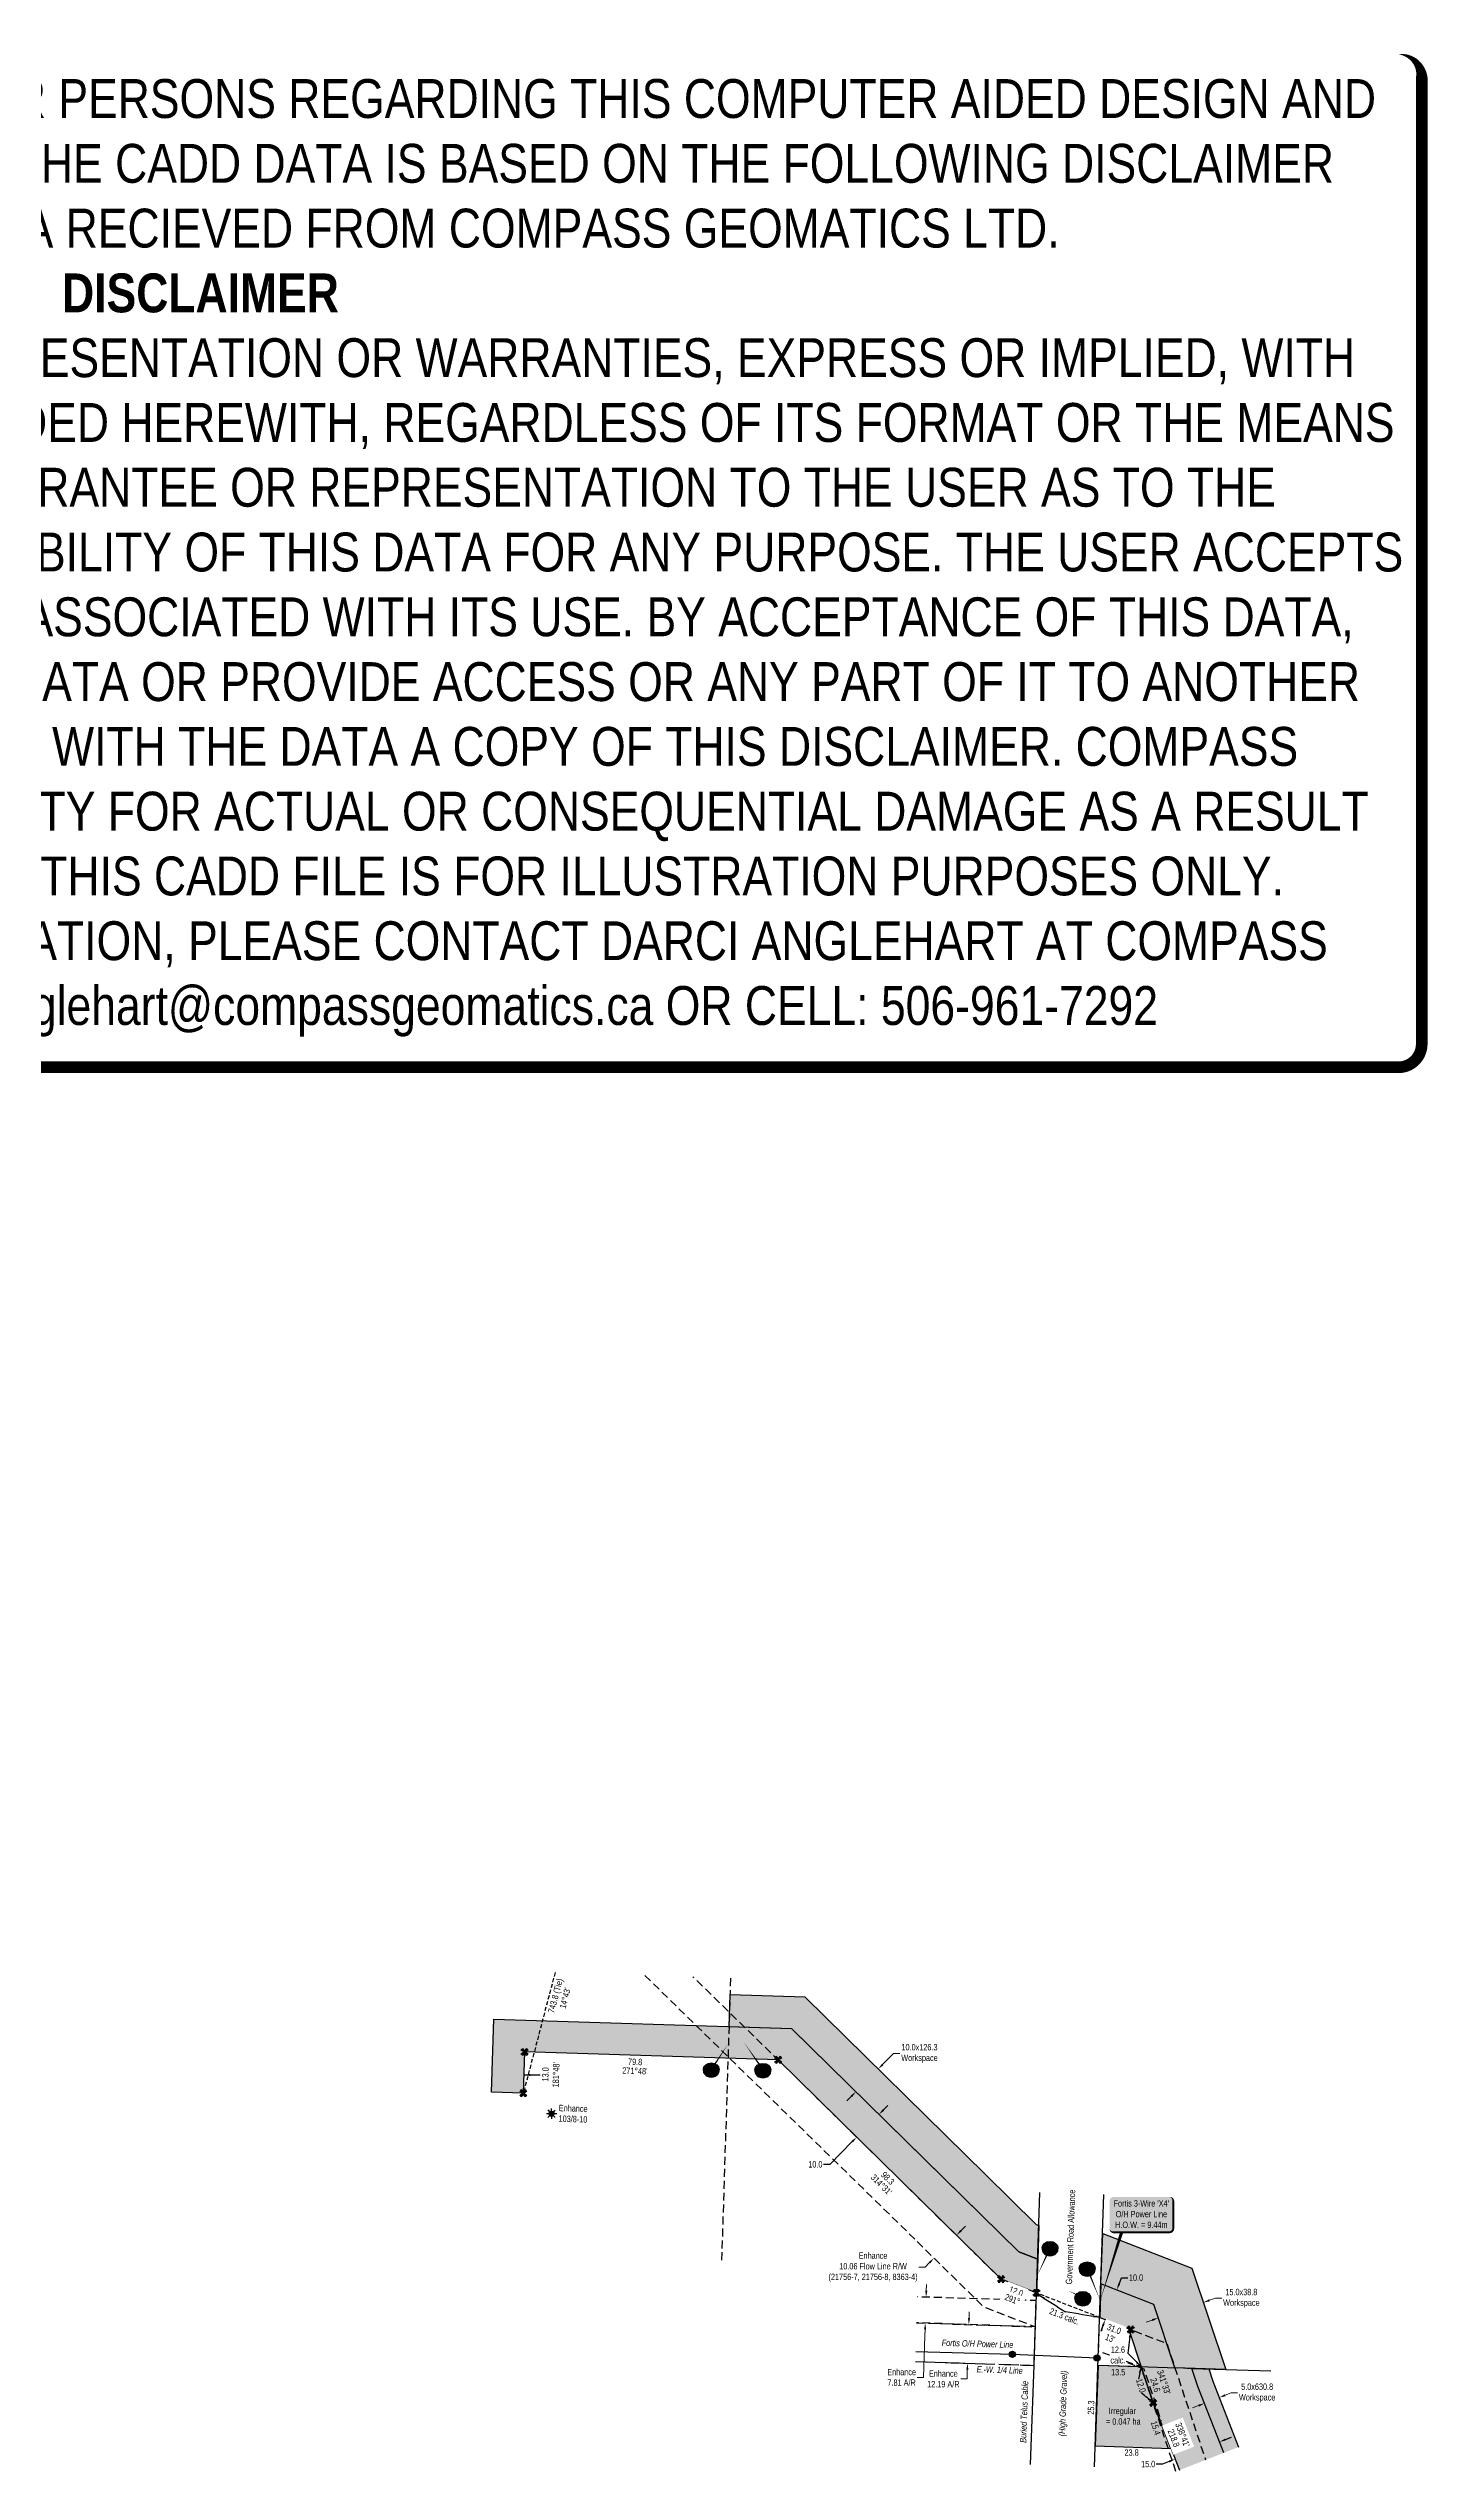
# Model space of a CAD drawing. Extents: x 338396 to 342732, y 5810211 to 5814222.
# Drawn here: x 340564 to 342732, y 5810414 to 5814222 of the extents above; entities that cross this region are included whole.
import ezdxf
from ezdxf.enums import TextEntityAlignment as Align

# ---------------------------------------------------------------- set-up
doc = ezdxf.new("R2010")
doc.units = 0
doc.header["$LTSCALE"] = 5
doc.header["$PDSIZE"] = 0.5
for name, pattern in [('foc-ACCESSROAD', [3.75, 2.5, -1.25]), ('foc-FLOWLINE', [3.75, 2.5, -1.25]), ('foc-QUARTERLINE', [33, 25, -3, 2, -3]), ('foc-TIELINE', [1.875, 1.25, -0.625]), ('foc-TRAV', [1.875, 1.25, -0.625]), ('POWERLINE5', [7.8, 2.4, -0.6, 0.6, -0.6, 0.6, -0.6, 2.4])]:
    doc.linetypes.add(name, pattern=pattern)
doc.layers.get('Defpoints').update_dxf_attribs({"color": 9})
for name, color, linetype in [('AS-POWER', 104, 'foc-POWER'), ('AS-POWER-EXISTING', 72, 'POWERLINE5'), ('AS-POWER-EXISTING-PP', 72, 'Continuous'), ('AS-POWER-T', 104, 'Continuous'), ('AS-TELEPHONE-T', 224, 'Continuous'), ('AS-TELUS', 224, 'foc-TEL'), ('C-AR', 13, 'foc-ACCESSROAD'), ('C-FLOWLINE', 13, 'foc-FLOWLINE'), ('C-WS', 13, 'foc-ACCESSROAD'), ('C-WS-S', 13, 'Continuous'), ('L-BD', 7, 'Continuous'), ('L-BD1', 253, 'Continuous'), ('L-MON', 1, 'Continuous'), ('L-QSEC', 8, 'foc-QUARTERLINE'), ('L-ROAD-T', 7, 'Continuous'), ('L-SEC', 7, 'Continuous'), ('L-TIE', 7, 'foc-TIELINE'), ('P-CROSSINGS', 250, 'Continuous'), ('P-IOP1-H', 21, 'Continuous'), ('P-PROPOSED', 10, 'Continuous'), ('P-PROPOSED-H', 21, 'Continuous'), ('P-TEMP-H', 41, 'Continuous'), ('P-TEMP-H 2', 41, 'Continuous'), ('P-TEMP_WORKSPACE', 46, 'Continuous'), ('P-TEMP_WORKSPACE 2', 46, 'Continuous'), ('P-TRAV', 4, 'foc-TRAV'), ('P-TXT', 4, 'Continuous')]:
    doc.layers.add(name, color=color, linetype=linetype)
for name, color, linetype, lineweight in [('C-AR-T', 13, 'Continuous', 9), ('C-FLOWLINE-T', 13, 'Continuous', 9), ('C-RW-T', 13, 'Continuous', 9), ('P-TEMP-T', 46, 'Continuous', 18), ('T-TEXT', 48, 'Continuous', 18)]:
    doc.layers.add(name, color=color, linetype=linetype, lineweight=lineweight)
doc.layers.add('DISCLAIMER', color=7, linetype='Continuous', plot=False)
doc.styles.add('80', font='ARIALN.TTF', dxfattribs={"height": 10})
doc.styles.add('80CG', font='ARIALN.TTF', dxfattribs={"height": 10})
doc.styles.add('80L', font='ARIALN.TTF', dxfattribs={"height": 10})
doc.styles.add('80LS', font='ARIALNI.TTF', dxfattribs={"height": 10})
doc.styles.add('Crossing', font='ARIALN.TTF', dxfattribs={"height": 10})
doc.styles.add('foc-LtypeFont', font='ARIALN.TTF', dxfattribs={"height": 7.35})
doc.linetypes.add('foc-POWER', pattern='A,6,-1,["P",foc-LtypeFont,S=0.2,R=0,X=-0.625,Y=-0.75],-1.24,4', length=12.24)
doc.linetypes.add('foc-POWER-NOLINE', pattern='A,0,-4,["P",foc-LtypeFont,S=0.2,R=0,X=-0.625,Y=-0.75],-8.24', length=12.24)
doc.linetypes.add('foc-TEL', pattern='A,2,-1,["T",foc-LtypeFont,S=0.2,R=0,X=-0.425,Y=-0.75],-1.24,8', length=12.24)
doc.linetypes.add('foc-TEL-NOLINE', pattern='A,0,-2,["T",foc-LtypeFont,S=0.2,R=0,X=-0.425,Y=-0.75],-10.24', length=12.24)
doc.dimstyles.new('Compass 5 000', dxfattribs={"dimscale": 5, "dimtxt": 9, "dimasz": 2, "dimexe": 0.2, "dimexo": 0.0625, "dimgap": 0.5, "dimtad": 0, "dimtih": 1, "dimtoh": 1, "dimzin": 0, "dimdsep": 46, "dimtxsty": '80CG', "dimcen": 0.1, "dimse1": 1, "dimse2": 1, "dimclrd": 256, "dimclrt": 256, "dimaunit": 1, "dimadec": 4, "dimazin": 0, "dimtfac": 0.06, "dimtofl": 0, "dimtmove": 0, "dimatfit": 1, "dimfxl": 0.2, "dimtolj": 1, "dimtzin": 0, "dimlwd": -1, "dimarcsym": 0})

# ---------------------------------------------------------------- blocks, each defined once
blk = doc.blocks.new('POWERPOLE')
h = blk.add_hatch(color=255)
edge = h.paths.add_edge_path()
edge.add_arc((0, 0), 0.96, 0, 360)
at = {"linetype": 'Continuous'}
for p, q in [((0.68, -0.68), (-0.68, 0.68)), ((-0.68, -0.68), (0.68, 0.68))]:
    blk.add_line(p, q, dxfattribs=at)
blk.add_circle((0, 0), 0.96, dxfattribs=at)
blk = doc.blocks.new('TEMP')
h = blk.add_hatch(color=255)
h.dxf.hatch_style = 1
h.paths.add_polyline_path([(0, 0.25), (-0.67, 1.15), (-0.67, 0.67), (-1.15, 0.67), (-0.25, 0), (-1.15, -0.67), (-0.67, -0.67), (-0.67, -1.15), (0, -0.25), (0.67, -1.15), (0.67, -0.67), (1.15, -0.67), (0.25, 0), (1.15, 0.67), (0.67, 0.67), (0.67, 1.15)])
h.paths.add_polyline_path([(0.57, 0.85), (0.57, 0.57), (0.85, 0.57), (0.08, 0), (0.85, -0.57), (0.57, -0.57), (0.57, -0.85), (0, -0.08), (-0.57, -0.85), (-0.57, -0.57), (-0.85, -0.57), (-0.08, 0), (-0.85, 0.57), (-0.57, 0.57), (-0.57, 0.85), (0, 0.08)], flags=16)
h = blk.add_hatch(color=1)
h.dxf.hatch_style = 1
h.paths.add_polyline_path([(0, 0.08), (-0.57, 0.85), (-0.57, 0.57), (-0.85, 0.57), (-0.08, 0), (-0.85, -0.57), (-0.57, -0.57), (-0.57, -0.85), (0, -0.08), (0.57, -0.85), (0.57, -0.57), (0.85, -0.57), (0.08, 0), (0.85, 0.57), (0.57, 0.57), (0.57, 0.85)])
at = {"color": 1}
for p, q in [((-0.08, 0), (0.08, 0)), ((0, 0.08), (0, -0.08))]:
    blk.add_line(p, q, dxfattribs=at)
at = {"color": 255, "flags": 128}
blk.add_lwpolyline([(-0.25, 0), (-1.15, 0.67), (-0.67, 0.67), (-0.67, 1.15), (0, 0.25), (0.67, 1.15), (0.67, 0.67), (1.15, 0.67), (0.25, 0), (1.15, -0.67), (0.67, -0.67), (0.67, -1.15), (0, -0.25), (-0.67, -1.15), (-0.67, -0.67), (-1.15, -0.67)], close=True, dxfattribs=at)
at = {"color": 1, "flags": 128}
blk.add_lwpolyline([(-0.08, 0), (-0.85, 0.57), (-0.57, 0.57), (-0.57, 0.85), (0, 0.08), (0.57, 0.85), (0.57, 0.57), (0.85, 0.57), (0.08, 0), (0.85, -0.57), (0.57, -0.57), (0.57, -0.85), (0, -0.08), (-0.57, -0.85), (-0.57, -0.57), (-0.85, -0.57)], close=True, dxfattribs=at)
blk = doc.blocks.new('*D575')
at = {"layer": 'C-AR-T', "transparency": 16777216}
for p, q in [((342011.5, 5810654.6), (342011.8, 5810664.6)), ((342008.4, 5810559.2), (341998.4, 5810559.2)), ((342008.8, 5810573.8), (342008.4, 5810559.2))]:
    blk.add_line(p, q, dxfattribs=at)
for points in [[(342009.8, 5810654.7), (342013.1, 5810654.6), (342011.1, 5810644.6)], [(342007.2, 5810573.9), (342010.5, 5810573.8), (342009.2, 5810583.8)]]:
    blk.add_solid(points, dxfattribs=at)
at = {"layer": 'Defpoints', "color": 0, "transparency": 16777216}
for p in [(342007.6, 5810644.7), (342005.6, 5810583.9), (342009.2, 5810583.8)]:
    blk.add_point(p, dxfattribs=at)
at = {"layer": 'C-AR-T', "transparency": 16777216, "insert": (341971.1, 5810559.2), "char_height": 10, "attachment_point": 5, "style": '80CG'}
blk.add_mtext('\\A1;Enhance\\P12.19 A/R', dxfattribs=at)
blk = doc.blocks.new('*D576')
at = {"layer": 'C-AR-T', "transparency": 16777216}
for p, q in [((341944.3, 5810697.7), (341944.6, 5810707.7)), ((341940, 5810561.6), (341942, 5810626.9)), ((341942.3, 5810636.9), (341942, 5810626.9)), ((341930, 5810561.6), (341940, 5810561.6))]:
    blk.add_line(p, q, dxfattribs=at)
for points in [[(341942.6, 5810697.8), (341945.9, 5810697.7), (341944, 5810687.7)], [(341940.7, 5810637), (341944, 5810636.9), (341942.7, 5810646.9)]]:
    blk.add_solid(points, dxfattribs=at)
at = {"layer": 'Defpoints', "color": 0, "transparency": 16777216}
for p in [(341944, 5810687.7), (341944.7, 5810687.7), (341943.5, 5810646.9)]:
    blk.add_point(p, dxfattribs=at)
at = {"layer": 'C-AR-T', "transparency": 16777216, "insert": (341905.5, 5810561.6), "char_height": 10, "attachment_point": 5, "style": '80CG'}
blk.add_mtext('\\A1;Enhance\\P7.81 A/R', dxfattribs=at)
blk = doc.blocks.new('*D584')
at = {"layer": 'C-FLOWLINE-T', "transparency": 16777216}
for p, q in [((341998.7, 5810792.1), (342005.8, 5810799.2)), ((341949.5, 5810742), (341942.4, 5810734.8)), ((341942.4, 5810734.8), (341932.4, 5810734.8))]:
    blk.add_line(p, q, dxfattribs=at)
for points in [[(341997.5, 5810793.2), (341999.9, 5810790.9), (341991.7, 5810784.9)], [(341948.3, 5810743.1), (341950.6, 5810740.8), (341956.5, 5810749.1)]]:
    blk.add_solid(points, dxfattribs=at)
at = {"layer": 'Defpoints', "color": 0, "transparency": 16777216}
for p in [(341956.5, 5810749.1), (342003.1, 5810773.8), (341967.8, 5810737.9)]:
    blk.add_point(p, dxfattribs=at)
at = {"layer": 'C-FLOWLINE-T', "transparency": 16777216, "insert": (341860.6, 5810734.8), "char_height": 10, "attachment_point": 5, "style": '80CG'}
blk.add_mtext('\\A1;Enhance\\P10.06 Flow Line R/W\\P(21756-7, 21756-8, 8363-4)', dxfattribs=at)
blk = doc.blocks.new('xing2')
h = blk.add_hatch(color=50)
h.dxf.hatch_style = 1
edge = h.paths.add_edge_path()
edge.add_ellipse((0, 0), major_axis=(-12.5, 0), ratio=0.816297, start_angle=0, end_angle=360)
h = blk.add_hatch(color=250)
h.dxf.hatch_style = 1
edge = h.paths.add_edge_path()
edge.add_ellipse((0, -2), major_axis=(-12.5, 0), ratio=0.816297, start_angle=0, end_angle=180)
edge.add_line((12.5, -2), (12.5, 0))
edge.add_ellipse((0, 0), major_axis=(-12.5, 0), ratio=0.816297, start_angle=0, end_angle=180, ccw=False)
edge.add_line((-12.5, 0), (-12.5, -2))
at = {"color": 250}
blk.add_ellipse((0, 0), major_axis=(-12.5, 0), ratio=0.816297, dxfattribs=at)
blk.add_ellipse((0, -2), major_axis=(-12.5, 0), ratio=0.816297, start_param=0, end_param=3.141593, dxfattribs=at)
at = {"color": 250, "style": 'Crossing'}
blk.add_attdef('CROSSING', text='', height=9, dxfattribs=at).set_placement((0.1, 0), align=Align.MIDDLE_CENTER)
at = {"color": 250, "style": 'Crossing', "flags": 1}
for tag, p in [('DESCRIPTION', (0.1, -25.8)), ('LOCATION', (0.1, -39.3)), ('OWNER', (0.1, -12.5)), ('DWG_REF', (0.1, -52.8))]:
    blk.add_attdef(tag, text='', height=9, dxfattribs=at).set_placement(p, align=Align.MIDDLE_CENTER)
blk = doc.blocks.new('*D585')
at = {"layer": 'Defpoints', "color": 0, "transparency": 16777216}
for p in [(342243.8, 5810698.9), (342247.8, 5810697.4), (342229.7, 5810650.8)]:
    blk.add_point(p, dxfattribs=at)
at = {"layer": 'P-TXT', "transparency": 16777216}
for p, q in [((342247.4, 5810708.2), (342251.3, 5810718.3)), ((342251.3, 5810718.3), (342261.3, 5810718.3)), ((342222.1, 5810643), (342218.5, 5810633.7))]:
    blk.add_line(p, q, dxfattribs=at)
for points in [[(342245.9, 5810708.8), (342249, 5810707.6), (342243.8, 5810698.9)], [(342220.5, 5810643.6), (342223.6, 5810642.4), (342225.7, 5810652.3)]]:
    blk.add_solid(points, dxfattribs=at)
at = {"layer": 'P-TXT', "transparency": 16777216, "insert": (342274.1, 5810718.3), "char_height": 10, "attachment_point": 5, "style": '80CG'}
blk.add_mtext('\\A1;10.0', dxfattribs=at)
blk = doc.blocks.new('*D589')
at = {"layer": 'Defpoints', "color": 0, "transparency": 16777216}
for p in [(342378.1, 5810685), (342380, 5810679.4), (342307.2, 5810660.5)]:
    blk.add_point(p, dxfattribs=at)
at = {"layer": 'P-TEMP-T', "transparency": 16777216}
for p, q in [((342389.4, 5810682.7), (342398.9, 5810685.9)), ((342398.9, 5810685.9), (342408.9, 5810685.9)), ((342299.7, 5810651.7), (342290.2, 5810648.4))]:
    blk.add_line(p, q, dxfattribs=at)
for points in [[(342388.9, 5810684.3), (342390, 5810681.1), (342380, 5810679.4)], [(342299.1, 5810653.3), (342300.2, 5810650.1), (342309.1, 5810655)]]:
    blk.add_solid(points, dxfattribs=at)
at = {"layer": 'P-TEMP-T', "transparency": 16777216, "insert": (342439.7, 5810685.9), "char_height": 10, "attachment_point": 5, "style": '80CG'}
blk.add_mtext('\\A1;15.0x38.8\\PWorkspace', dxfattribs=at)
blk = doc.blocks.new('*D591')
at = {"layer": 'Defpoints', "color": 0, "transparency": 16777216}
for p in [(341868.7, 5811046.2), (342075, 5810843.3), (342039.9, 5810807.7)]:
    blk.add_point(p, dxfattribs=at)
at = {"layer": 'P-TEMP-T', "transparency": 16777216}
for p, q in [((341875.7, 5811053.3), (341892.8, 5811070.7)), ((341892.8, 5811070.7), (341902.8, 5811070.7)), ((341826.6, 5811003.4), (341819.6, 5810996.3))]:
    blk.add_line(p, q, dxfattribs=at)
for points in [[(341874.5, 5811054.5), (341876.9, 5811052.2), (341868.7, 5811046.2)], [(341825.4, 5811004.6), (341827.8, 5811002.3), (341833.6, 5811010.6)]]:
    blk.add_solid(points, dxfattribs=at)
at = {"layer": 'P-TEMP-T', "transparency": 16777216, "insert": (341933.6, 5811070.7), "char_height": 10, "attachment_point": 5, "style": '80CG'}
blk.add_mtext('\\A1;10.0x126.3\\PWorkspace', dxfattribs=at)
blk = doc.blocks.new('*D595')
at = {"layer": 'Defpoints', "color": 0, "linetype": 'Continuous', "transparency": 16777216}
for p in [(341789.4, 5811054), (341754.4, 5811018.3), (341869.9, 5810974.8)]:
    blk.add_point(p, dxfattribs=at)
at = {"layer": 'P-TXT', "transparency": 16777216}
for p, q in [((341876.9, 5810982), (341883.9, 5810989.1)), ((341827.8, 5810932.1), (341792.7, 5810896.4)), ((341792.7, 5810896.4), (341782.7, 5810896.4))]:
    blk.add_line(p, q, dxfattribs=at)
at = {"layer": 'P-TXT', "linetype": 'Continuous', "transparency": 16777216}
for points in [[(341875.7, 5810983.1), (341878.1, 5810980.8), (341869.9, 5810974.8)], [(341826.6, 5810933.2), (341829, 5810930.9), (341834.8, 5810939.2)]]:
    blk.add_solid(points, dxfattribs=at)
at = {"layer": 'P-TXT', "linetype": 'Continuous', "transparency": 16777216, "insert": (341769.9, 5810896.4), "char_height": 10, "attachment_point": 5, "style": '80CG'}
blk.add_mtext('\\A1;10.0', dxfattribs=at)
blk = doc.blocks.new('GAS')
h = blk.add_hatch(color=255)
h.dxf.hatch_style = 1
edge = h.paths.add_edge_path()
edge.add_arc((0, 0), 0.9, 0, 360)
for p, q in [((-0.81, 0), (-1.62, 0)), ((-0.57, 0.57), (-1.14, 1.14)), ((0, 0.81), (0, 1.62)), ((0.57, 0.57), (1.14, 1.14)), ((1.62, 0), (0.81, 0)), ((-0.57, -0.57), (-1.14, -1.14)), ((0, -0.81), (0, -1.62)), ((1.14, -1.14), (0.57, -0.57))]:
    blk.add_line(p, q)
blk.add_circle((0, 0), 0.8)
blk = doc.blocks.new('*U597')
h = blk.add_hatch(color=255)
edge = h.paths.add_edge_path()
edge.add_line((-44, -28.5), (44, -28.5))
edge.add_arc((44, -22.5), 6, 270, 360)
edge.add_line((50, -22.5), (50, 21))
edge.add_arc((44, 21), 6, 0, 90)
edge.add_line((44, 27), (-44, 27))
edge.add_arc((-44, 21), 6, 90, 180)
edge.add_line((-50, 21), (-50, -22.5))
edge.add_arc((-44, -22.5), 6, 180, 270)
at = {"color": 104, "flags": 128}
blk.add_lwpolyline([(-44, -28.5, 3, 3, 0), (44, -28.5, 3, 3, 0.414214), (50, -22.5, 3, 3, 0), (50, 21, 3, 0, 0.414214), (44, 27, 0, 0, 0), (-44, 27, 0, 0, 0.414214), (-50, 21, 0, 0, 0), (-50, -22.5, 0, 3, 0.414214)], format="xyseb", close=True, dxfattribs=at)
at = {"color": 104, "style": '80'}
blk.add_attdef('ENTER_TEXT_001', (-26.9, -4.9), '', height=10, dxfattribs=at)
blk = doc.blocks.new('*D614')
at = {"layer": 'Defpoints', "color": 0, "transparency": 16777216}
for p in [(342405, 5810529.9), (342410.5, 5810515.7, 4486.7), (342387.3, 5810506.6, 4486.7)]:
    blk.add_point(p, dxfattribs=at)
at = {"layer": 'P-TEMP-T', "transparency": 16777216}
for p, q in [((342372.4, 5810517.2), (342363.1, 5810513.5)), ((342414.3, 5810533.5), (342423.6, 5810537.1)), ((342423.6, 5810537.1), (342433.6, 5810537.1))]:
    blk.add_line(p, q, dxfattribs=at)
for points in [[(342371.8, 5810518.7), (342373, 5810515.6), (342381.7, 5810520.8)], [(342413.7, 5810535.1), (342414.9, 5810532), (342405, 5810529.9)]]:
    blk.add_solid(points, dxfattribs=at)
at = {"layer": 'P-TEMP-T', "transparency": 16777216, "insert": (342464.5, 5810537.1), "char_height": 10, "attachment_point": 5, "style": '80CG'}
blk.add_mtext('\\A1;5.0x630.8\\PWorkspace', dxfattribs=at)
blk = doc.blocks.new('*D615')
at = {"layer": 'Defpoints', "color": 0, "transparency": 16777216}
for p in [(342319.1, 5810474.9, 4486.7), (342389, 5810502.1, 4486.7), (342335.5, 5810433)]:
    blk.add_point(p, dxfattribs=at)
at = {"layer": 'P-TXT', "transparency": 16777216}
for p, q in [((342414.7, 5810463.9), (342424, 5810467.5)), ((342315.9, 5810425.3), (342305.9, 5810425.3)), ((342326.2, 5810429.4), (342315.9, 5810425.3))]:
    blk.add_line(p, q, dxfattribs=at)
for points in [[(342414.1, 5810465.4), (342415.3, 5810462.3), (342405.3, 5810460.2)], [(342325.5, 5810430.9), (342326.8, 5810427.8), (342335.5, 5810433)]]:
    blk.add_solid(points, dxfattribs=at)
at = {"layer": 'P-TXT', "transparency": 16777216, "insert": (342293.1, 5810425.3), "char_height": 10, "attachment_point": 5, "style": '80CG'}
blk.add_mtext('\\A1;15.0', dxfattribs=at)
blk = doc.blocks.new('Disclaimer_Legal')
at = {"layer": 'DISCLAIMER', "color": 254, "flags": 128}
blk.add_lwpolyline([(-3612.9, -1104.6, 37.5, 37.5, 0), (4096.1, -1104.6, 37.5, 37.5, 0.414214), (4171.1, -1029.6, 37.5, 37.5, 0), (4171.1, 2078.7, 37.5, 0, 0.414214), (4096.1, 2153.7, 0, 0, 0), (-3612.9, 2153.7, 0, 0, 0.414214), (-3687.9, 2078.7, 0, 0, 0), (-3687.9, -1029.6, 0, 37.5, 0.414214)], format="xyseb", close=True, dxfattribs=at)
at = {"layer": 'DISCLAIMER', "color": 254, "insert": (241.6, 533.9), "char_height": 125, "width": 7717.568, "attachment_point": 5, "style": '80'}
blk.add_mtext('NOTICE TO THE CORPORATION, PERSON &/OR PERSONS REGARDING THIS COMPUTER AIDED DESIGN AND DRAFTING (CADD) FILES. ACCEPTANCE OF THE CADD DATA IS BASED ON THE FOLLOWING DISCLAIMER WHICH COVERS ALL CADD DATA RECIEVED FROM COMPASS GEOMATICS LTD.\\P{\\fArial Narrow|b1|i0|c0|p34;DISCLAIMER}\\PCOMPASS GEOMATICS LTD. MAKES NO REPRESENTATION OR WARRANTIES, EXPRESS OR IMPLIED, WITH RESPECT TO THE REUSE OF THE DATA PROVIDED HEREWITH, REGARDLESS OF ITS FORMAT OR THE MEANS OF ITS TRANSMISSION. THERE IS NO GUARANTEE OR REPRESENTATION TO THE USER AS TO THE ACCURACY, CURRENCY, SUITABILITY OR RELIABILITY OF THIS DATA FOR ANY PURPOSE. THE USER ACCEPTS THE DATA "AS IS", AND ASSUMES ALL RISKS ASSOCIATED WITH ITS USE. BY ACCEPTANCE OF THIS DATA, THE USER AGREES NOT TO TRANSMIT THIS DATA OR PROVIDE ACCESS OR ANY PART OF IT TO ANOTHER PARTY UNLESS THE USER SHALL INCLUDE WITH THE DATA A COPY OF THIS DISCLAIMER. COMPASS GEOMATICS LTD. ASSUMES NO RESPONSIBILITY FOR ACTUAL OR CONSEQUENTIAL DAMAGE AS A RESULT OF ANY USER\'S RELIANCE ON THIS DATA. THIS CADD FILE IS FOR ILLUSTRATION PURPOSES ONLY.\\PIF YOU REQUIRE MORE ACCURATE INFORMATION, PLEASE CONTACT DARCI ANGLEHART AT COMPASS GEOMATICS LTD. VIA EMAIL: darci.anglehart@compassgeomatics.ca OR CELL: 506-961-7292', dxfattribs=at)

msp = doc.modelspace()

# ---------------------------------------------------------------- hatches: boundary and pattern name
at = {"layer": 'P-IOP1-H'}
h = msp.add_hatch(color=256, dxfattribs=at)
h.dxf.hatch_style = 1
h.paths.add_polyline_path([(341967.279, 5810808.957), (342002.331, 5810844.597), (341732.561, 5811109.855), (341264.343, 5811124.569), (341260.731, 5811009.651), (341310.695, 5811008.081), (341312.737, 5811073.034), (341711.452, 5811060.504)])
at = {"layer": 'P-PROPOSED-H'}
h = msp.add_hatch(color=256, dxfattribs=at)
h.dxf.hatch_style = 1
h.paths.add_polyline_path([(341967.279, 5810808.957), (342002.331, 5810844.597), (341732.561, 5811109.855), (341264.343, 5811124.569), (341260.731, 5811009.651), (341310.695, 5811008.081), (341312.737, 5811073.034), (341711.452, 5811060.504)])
h = msp.add_hatch(color=256, dxfattribs=at)
h.dxf.hatch_style = 1
h.paths.add_polyline_path([(342002.343, 5810844.609), (342089.542, 5810758.847), (342119.428, 5810747.238), (342117.597, 5810694.321), (342061.836, 5810715.981), (341967.29, 5810808.969)])
h = msp.add_hatch(color=256, dxfattribs=at)
h.dxf.hatch_style = 1
h.paths.add_polyline_path([(342371.466, 5810547.076), (342361.891, 5810575.777), (342335.233, 5810576.652), (342301.979, 5810676.326), (342218.881, 5810708.605), (342217.014, 5810655.703), (342261.991, 5810638.232), (342281.952, 5810578.399), (342300.914, 5810521.563), (342342.215, 5810415.697), (342412.075, 5810442.984)])
at = {"layer": 'P-TEMP-H'}
h = msp.add_hatch(color=256, dxfattribs=at)
h.dxf.hatch_style = 1
h.paths.add_polyline_path([(342037.396, 5810880.249), (342117.248, 5810801.713), (342121.258, 5810800.155), (342119.428, 5810747.238), (342089.542, 5810758.847), (342002.343, 5810844.609)])
h = msp.add_hatch(color=256, dxfattribs=at)
h.dxf.hatch_style = 1
h.paths.add_polyline_path([(342361.961, 5810733.468), (342222.054, 5810787.815), (342218.881, 5810708.605), (342301.979, 5810676.326), (342335.233, 5810576.652), (342361.891, 5810575.777), (342361.891, 5810575.777), (342388.531, 5810574.904), (342415.154, 5810574.031)])
h = msp.add_hatch(color=256, dxfattribs=at)
h.dxf.hatch_style = 1
h.paths.add_polyline_path([(342281.952, 5810578.399), (342214.392, 5810580.362), (342209.935, 5810454.085), (342328.877, 5810449.887), (342300.914, 5810521.563)])
h = msp.add_hatch(color=256, dxfattribs=at)
h.dxf.hatch_style = 1
h.paths.add_polyline_path([(342394.978, 5810555.579), (342388.531, 5810574.904), (342361.891, 5810575.777), (342371.466, 5810547.076), (342412.075, 5810442.984), (342435.357, 5810452.077)])
at = {"layer": 'P-TEMP-H 2'}
h = msp.add_hatch(color=256, dxfattribs=at)
h.dxf.hatch_style = 1
h.paths.add_polyline_path([(342002.331, 5810844.597), (342037.384, 5810880.237), (341753.67, 5811159.205), (341635.648, 5811162.914), (341634.078, 5811112.949), (341732.561, 5811109.855)])

# ---------------------------------------------------------------- linework, layer by layer
at = {"color": 104, "flags": 128}
msp.add_lwpolyline([(342217.8, 5810682.212, 0, 4.999, 0), (342251.549, 5810790.158, 0, 0, 0)], format="xyseb", dxfattribs=at)
at = {"layer": 'AS-POWER', "linetype": 'foc-POWER-NOLINE', "flags": 128}
msp.add_lwpolyline([(342208.727, 5810421.138), (342214.158, 5810576.92), (342223.563, 5810848.799)], dxfattribs=at)
at = {"layer": 'AS-POWER', "flags": 128}
msp.add_lwpolyline([(341927.698, 5810602.357), (342079.761, 5810597.856), (342212.881, 5810592.098)], dxfattribs=at)
at = {"layer": 'AS-TELUS', "linetype": 'foc-TEL-NOLINE', "flags": 128}
msp.add_lwpolyline([(342108.308, 5810424.585), (342113.656, 5810580.397), (342123.06, 5810852.239)], dxfattribs=at)
at = {"layer": 'C-AR', "flags": 128}
for points in [[(341929.123, 5810647.378), (342115.755, 5810641.087), (342117.179, 5810682.237), (342096.759, 5810682.883)], [(342062.314, 5810683.974), (341930.414, 5810688.149)], [(341927.195, 5810586.504), (342113.657, 5810580.424), (342115.755, 5810641.087), (341929.123, 5810647.378)]]:
    msp.add_lwpolyline(points, dxfattribs=at)
at = {"layer": 'C-FLOWLINE', "flags": 128}
for points in [[(341501.71, 5811193.466), (341929.824, 5810775.282)], [(341967.279, 5810808.957), (341711.452, 5811060.504), (341577.449, 5811191.069)], [(341929.824, 5810775.282), (342033.964, 5810672.858), (342115.755, 5810641.087), (342117.597, 5810694.321), (342061.836, 5810715.981), (341967.29, 5810808.969)], [(342260.57, 5810584.834), (342286.366, 5810574.813), (342313.463, 5810493.533)]]:
    msp.add_lwpolyline(points, dxfattribs=at)
at = {"layer": 'C-WS', "flags": 128}
for points in [[(341636.492, 5811189.201), (341622.359, 5810742.781)], [(342336.827, 5810413.593), (342281.952, 5810578.399), (342214.895, 5810602.576), (342217.014, 5810655.703), (342322.459, 5810614.939), (342383.458, 5810431.806)]]:
    msp.add_lwpolyline(points, dxfattribs=at)
at = {"layer": 'L-QSEC'}
for p, q in [((341927.195, 5810586.504), (342113.657, 5810580.424)), ((342214.285, 5810580.58, 4486.72), (342485.832, 5810571.727, 4486.72))]:
    msp.add_line(p, q, dxfattribs=at)
at = {"layer": 'L-SEC'}
for p, q in [((342113.656, 5810580.397), (342123.06, 5810852.239)), ((342214.158, 5810576.92), (342223.562, 5810848.8)), ((342108.308, 5810424.585), (342113.656, 5810580.397)), ((342208.811, 5810421.136), (342214.159, 5810576.947))]:
    msp.add_line(p, q, dxfattribs=at)
at = {"layer": 'L-TIE'}
msp.add_line((341360.601, 5811197.932), (341310.695, 5811008.081), dxfattribs=at)
at = {"layer": 'P-CROSSINGS', "flags": 128}
for points in [[(341633.238, 5811086.41, 0, 2.999, 0), (341606.439, 5811045.678, 0, 0, 0)], [(341657.704, 5811088.024, 0, 2.999, 0), (341687.126, 5811045.762, 0, 0, 0)], [(342217.8, 5810682.211, 0, 2.999, 0), (342197.372, 5810733.016, 0, 0, 0)], [(342168.056, 5810697.853, 0, 2.999, 0), (342190.614, 5810686.444, 0, 0, 0)]]:
    msp.add_lwpolyline(points, format="xyseb", dxfattribs=at)
at = {"layer": 'P-PROPOSED', "flags": 128}
msp.add_lwpolyline([(342061.836, 5810715.981), (341711.452, 5811060.504), (341312.737, 5811073.034), (341310.695, 5811008.081), (341260.731, 5811009.651), (341264.343, 5811124.569), (341732.561, 5811109.855), (342089.542, 5810758.847), (342119.428, 5810747.238), (342117.597, 5810694.321)], close=True, dxfattribs=at)
at = {"layer": 'P-PROPOSED', "elevation": 4486.72}
for points in [[(342412.075, 5810442.984), (342371.466, 5810547.076), (342361.891, 5810575.777), (342335.233, 5810576.652), (342301.979, 5810676.326), (342218.881, 5810708.605), (342217.014, 5810655.703), (342261.991, 5810638.232), (342281.952, 5810578.399)], [(342281.952, 5810578.399), (342281.952, 5810578.399), (342300.914, 5810521.563), (342342.215, 5810415.697)]]:
    msp.add_lwpolyline(points, dxfattribs=at)
at = {"layer": 'P-TEMP_WORKSPACE', "flags": 128}
msp.add_lwpolyline([(342037.396, 5810880.249), (342117.248, 5810801.713), (342121.258, 5810800.155), (342119.428, 5810747.238), (342089.542, 5810758.847), (342002.343, 5810844.609)], dxfattribs=at)
at = {"layer": 'P-TEMP_WORKSPACE', "elevation": 4486.72, "flags": 128}
msp.add_lwpolyline([(342222.054, 5810787.815), (342361.961, 5810733.468), (342415.154, 5810574.031), (342335.233, 5810576.652), (342301.979, 5810676.326), (342218.881, 5810708.605)], close=True, dxfattribs=at)
msp.add_lwpolyline([(342412.075, 5810442.984), (342371.466, 5810547.076), (342361.891, 5810575.777), (342388.531, 5810574.904), (342394.978, 5810555.579), (342435.357, 5810452.077)], dxfattribs=at)
at = {"layer": 'P-TEMP_WORKSPACE'}
msp.add_polyline3d([(342281.952, 5810578.399, 0), (342214.392, 5810580.362, 0), (342209.935, 5810454.085, 0), (342328.877, 5810449.887, 4486.72), (342300.914, 5810521.563, 4486.72), (342281.952, 5810578.399, 4486.72)], dxfattribs=at)
at = {"layer": 'P-TEMP_WORKSPACE 2', "flags": 128}
msp.add_lwpolyline([(342037.384, 5810880.237), (341753.67, 5811159.205), (341635.648, 5811162.914), (341634.078, 5811112.949), (341732.561, 5811109.855), (342002.331, 5810844.597)], dxfattribs=at)
at = {"layer": 'P-TRAV', "flags": 128}
msp.add_lwpolyline([(342216.885, 5810655.753), (342117.597, 5810694.321)], dxfattribs=at)

# ---------------------------------------------------------------- block references
at = {"layer": 'AS-POWER-EXISTING', "xscale": 4.998899999999959, "yscale": 4.998899999999959, "zscale": 4.998899999999959}
msp.add_blockref('POWERPOLE', (342079.761, 5810597.856), dxfattribs=at)
at = {"layer": 'AS-POWER-T'}
ref = msp.add_blockref('*U597', (342282.566, 5810818.184), dxfattribs=dict(at, xscale=0.9997799999999999, yscale=0.9997799999999999, zscale=0.9997799999999999))
ref.add_attrib('ENTER_TEXT_001', "Fortis 3-Wire 'X4'", (342238.781, 5810830.09), dxfattribs={"layer": '0', "color": 104, "height": 9.9978, "style": '80'})
ref.add_attrib('ENTER_TEXT_002', 'O/H Power Line', (342242.079, 5810813.25), dxfattribs={"layer": '0', "color": 104, "height": 9.9978, "style": '80'})
ref.add_attrib('ENTER_TEXT_003', 'H.O.W. = 9.44m', (342241.25, 5810796.41), dxfattribs={"layer": '0', "color": 104, "height": 9.9978, "style": '80'})
at = {"layer": 'C-AR-T', "xscale": 0.4886737929841147, "yscale": 0.4886737929841147, "zscale": 0.4886737929841147}
msp.add_blockref('Disclaimer_Legal', (340684.984, 5813160.55), dxfattribs=at)
at = {"layer": 'L-MON', "xscale": 4.998899999999979, "yscale": 4.998899999999979, "zscale": 4.998899999999979}
msp.add_blockref('TEMP', (341711.452, 5811060.504), dxfattribs=at)
at = {"layer": 'P-CROSSINGS', "xscale": 0.9997799999999999, "yscale": 0.9997799999999999, "zscale": 0.9997799999999999}
for p, values in [((341606.261, 5811045.638), {'CROSSING': 'X8'}), ((341687.418, 5811044.925), {'CROSSING': 'X7'}), ((342138.834, 5810765.066), {'CROSSING': 'X6'}), ((342197.283, 5810732.996), {'CROSSING': 'X4'}), ((342190.436, 5810686.404), {'CROSSING': 'X5'})]:
    msp.add_blockref('xing2', p, dxfattribs=at).add_auto_attribs(values)

# ---------------------------------------------------------------- texts
at = {"layer": 'AS-POWER-T', "insert": (341965.346, 5810621.251), "char_height": 10, "attachment_point": 1, "rotation": 358.304366, "style": '80L'}
msp.add_mtext_dynamic_manual_height_columns('\\pi3.34714;{\\fArial Narrow|b0|i1|c0|p34;Fortis O/H Power Line}', width=118.54284, gutter_width=49.989, heights=[0], dxfattribs=at)
at = {"layer": 'AS-TELEPHONE-T', "insert": (342091.318, 5810458.701), "char_height": 10, "attachment_point": 1, "rotation": 87.987887, "style": '80L'}
msp.add_mtext_dynamic_manual_height_columns('\\pi0.28804;{\\fArial Narrow|b0|i1|c0|p34;Buried Telus Cable}', width=97.21318, gutter_width=49.989, heights=[0], dxfattribs=at)
at = {"layer": 'L-BD', "linetype": 'Continuous', "style": '80L'}
for s, rotation, p in [("271°48'", 358.1867, (341486.077, 5811043.315)), ('79.8', 358.1867, (341486.527, 5811057.554)), ("314°31'", 315.4762, (341873.728, 5810864.514)), ('98.3', 315.4762, (341883.718, 5810874.671))]:
    msp.add_text(s, height=9.9978, rotation=rotation, dxfattribs=at).set_placement(p, align=Align.MIDDLE)
at = {"layer": 'L-BD', "style": '80L'}
msp.add_text("13'", height=9.9978, rotation=338.7713, dxfattribs=at).set_placement((342233.346, 5810623.22), align=Align.MIDDLE)
at = {"layer": 'L-BD', "insert": (341349.213, 5811135.683), "char_height": 9.9978, "width": 54.78781, "attachment_point": 1, "rotation": 75.272171, "line_spacing_factor": 0.939311, "style": '80L'}
msp.add_mtext("\\pi0.31255;743.8 (Tie)\\P\\pi11.66067;14°43'", dxfattribs=at)
at = {"layer": 'L-BD', "insert": (342161.524, 5810657.455), "char_height": 9.9978, "width": 48.15216, "attachment_point": 5, "rotation": 338.771389, "style": '80CG'}
msp.add_mtext('\\A1;21.3 calc.', dxfattribs=at)
at = {"layer": 'L-BD1', "insert": (342316.396, 5810574.743, 897.344), "char_height": 9.9978, "width": 39.16369, "attachment_point": 1, "rotation": 288.45, "line_spacing_factor": 0.855, "style": '80L'}
msp.add_mtext("\\pi0.27845;341°33' \\P\\pi8.86797;24.6", dxfattribs=at)
at = {"layer": 'L-QSEC', "insert": (342023.257, 5810579.475), "char_height": 10, "attachment_point": 1, "rotation": 358.132583, "style": '80L'}
msp.add_mtext_dynamic_manual_height_columns('\\pi0.32626;{\\fArial Narrow|b0|i1|c0|p34;E.-W. 1/4 Line}', width=72.40559, gutter_width=49.989, heights=[0], dxfattribs=at)
at = {"layer": 'L-ROAD-T', "style": '80L'}
msp.add_text('Government Road Allowance', height=9.9978, rotation=88.018685, dxfattribs=at).set_placement((342171.005, 5810782.275), align=Align.MIDDLE_CENTER)
at = {"layer": 'P-TEMP-T', "style": '80CG'}
for s, rotation, p in [('12.0', 287.504523, (342273.804, 5810557.874)), ('25.3', 87.978582, (342207.909, 5810502.781))]:
    msp.add_text(s, height=9.9978, rotation=rotation, dxfattribs=at).set_placement(p)
msp.add_text('23.8', height=9.9978, dxfattribs=at).set_placement((342255.956, 5810438.46))
at = {"layer": 'P-TEMP-T', "insert": (342252.525, 5810500.456), "char_height": 9.9978, "width": 57.24293, "attachment_point": 5, "style": '80CG'}
msp.add_mtext('\\A1;Irregular\\P = 0.047 ha', dxfattribs=at)
at = {"layer": 'T-TEXT', "style": '80LS'}
msp.add_text('(High Grade Gravel)', height=9.9978, rotation=88.018685, dxfattribs=at).set_placement((342159.233, 5810520.483), align=Align.MIDDLE_CENTER)

# ---------------------------------------------------------------- dimensions: what is measured, and where the dimension line sits
at = {"layer": 'C-AR-T'}
dim = msp.add_linear_dim(base=(341943.951, 5810687.721), p1=(341943.452, 5810646.875), p2=(341944.744, 5810687.696), angle=88.18673, text='Enhance\\P7.81 A/R', dimstyle='Compass 5 000', override={"dimtmove": 1}, dxfattribs=at)
dim.commit()
dim.dimension.update_dxf_attribs({"geometry": '*D576', "text_midpoint": (341919.368, 5810561.558), "dimtype": 161})
dim = msp.add_linear_dim(base=(342009.159, 5810583.832), p1=(342007.608, 5810644.732), p2=(342005.626, 5810583.947), angle=268.132583, text='Enhance\\P12.19 A/R', dimstyle='Compass 5 000', dxfattribs=at)
dim.commit()
dim.dimension.update_dxf_attribs({"geometry": '*D575', "text_midpoint": (341971.073, 5810559.162), "dimtype": 161})
at = {"layer": 'C-FLOWLINE-T'}
dim = msp.add_linear_dim(base=(341956.463, 5810749.082), p1=(342003.071, 5810773.778), p2=(341967.809, 5810737.924), angle=225.476201, text='Enhance\\P10.06 Flow Line R/W\\P(21756-7, 21756-8, 8363-4)', dimstyle='Compass 5 000', dxfattribs=at)
dim.commit()
dim.dimension.update_dxf_attribs({"geometry": '*D584', "text_midpoint": (341860.573, 5810734.823), "dimtype": 161})
at = {"layer": 'P-TEMP-T'}
for base, p1, p2, angle, text, picture, middle in [((341868.659, 5811046.204), (342039.909, 5810807.663), (342074.961, 5810843.303), 45.476201, '10.0x126.3\\PWorkspace', '*D591', (341933.6, 5811070.727)), ((342379.992, 5810679.423, 4486.72), (342307.192, 5810660.522, 4486.72), (342378.071, 5810684.989, 4486.72), 19.044426, '15.0x38.8\\PWorkspace', '*D589', (342439.719, 5810685.949, 4486.72))]:
    dim = msp.add_linear_dim(base=base, p1=p1, p2=p2, angle=angle, text=text, dimstyle='Compass 5 000', dxfattribs=at)
    dim.commit()
    dim.dimension.update_dxf_attribs({"geometry": picture, "text_midpoint": middle, "dimtype": 161})
at = {"layer": 'P-TXT', "linetype": 'Continuous'}
dim = msp.add_linear_dim(base=(341869.855, 5810974.842), p1=(341754.351, 5811018.326), p2=(341789.404, 5811053.966), angle=45.476201, text='10.0', dimstyle='Compass 5 000', dxfattribs=at)
dim.commit()
dim.dimension.update_dxf_attribs({"geometry": '*D595', "text_midpoint": (341769.942, 5810896.388), "dimtype": 161})

# ---------------------------------------------------------------- leaders
at = {"layer": 'L-BD', "path_type": 1}
for points in [[(342122.213, 5810690.63), (342163.155, 5810664.527)], [(342216.885, 5810655.753), (342163.155, 5810664.527)], [(342281.952, 5810578.399), (342260.96, 5810599.695)]]:
    msp.add_leader(points, dimstyle='Compass 5 000', dxfattribs=at)
at = {"layer": 'P-TEMP-T', "path_type": 1}
for points in [[(342281.952, 5810578.399), (342277.813, 5810558.62)], [(342300.914, 5810521.563, 4486.72), (342282.893, 5810536.801, 4486.72)]]:
    msp.add_leader(points, dimstyle='Compass 5 000', override={"dimgap": 0.5, "dimtad": 0}, dxfattribs=at)

# ---------------------------------------------------------------- next in the draw order: texts
at = {"layer": 'L-BD', "linetype": 'Continuous', "insert": (341340.382, 5811037.959), "char_height": 9.9978, "width": 39.93295, "attachment_point": 2, "rotation": 88.1867, "style": '80L', "bg_fill": 2}
msp.add_mtext("13.0 181°48'", dxfattribs=at)
at = {"layer": 'L-BD', "char_height": 9.9978, "width": 24.47773, "attachment_point": 2, "rotation": 338.7713, "style": '80L', "bg_fill": 2}
for s, insert in [('12.0', (342087.283, 5810701.439)), ('31.0', (342241.441, 5810642.232))]:
    msp.add_mtext(s, dxfattribs=dict(at, insert=insert))
at = {"layer": 'L-BD1', "insert": (342344.66, 5810492.009, 897.344), "char_height": 9.9978, "width": 39.16369, "attachment_point": 1, "rotation": 291.3119, "line_spacing_factor": 0.897544, "style": '80L', "bg_fill": 2}
msp.add_mtext("\\pi0.27845;338°41'\\P\\pi5.66949;218.8 ", dxfattribs=at)

# ---------------------------------------------------------------- next in the draw order: linework, layer by layer
at = {"layer": 'P-CROSSINGS', "flags": 128}
msp.add_lwpolyline([(342118.512, 5810720.78, 0, 2.999, 0), (342138.924, 5810765.086, 0, 0, 0)], format="xyseb", dxfattribs=at)

# ---------------------------------------------------------------- next in the draw order: block references
at = {"layer": 'L-MON'}
for p, xscale, yscale, zscale in [((341312.737, 5811073.034), 4.998899999999979, 4.998899999999979, 4.998899999999979), ((341310.695, 5811008.081), 4.998899999999979, 4.998899999999979, 4.998899999999979), ((342265.839, 5810636.737), 4.998899999999979, 4.998899999999979, 4.998899999999979), ((342300.914, 5810521.563, 4486.72), 4.998899999999997, 4.998899999999997, 4.998899999999997)]:
    msp.add_blockref('TEMP', p, dxfattribs=dict(at, xscale=xscale, yscale=yscale, zscale=zscale))

# ---------------------------------------------------------------- next in the draw order: texts
at = {"layer": 'C-RW-T', "insert": (341366.163, 5810990.132), "char_height": 9.9978, "attachment_point": 1, "rotation": 358.091738, "style": '80L', "bg_fill": 2}
msp.add_mtext_dynamic_manual_height_columns('\\pi0.50844;Enhance\\P\\pi0.7028;103/8-10', width=44.82715, gutter_width=49.978, heights=[0], dxfattribs=at)
at = {"layer": 'L-BD', "insert": (342081.676, 5810688.903), "char_height": 9.9978, "width": 26.7154, "attachment_point": 2, "rotation": 338.7713, "style": '80L', "bg_fill": 2}
msp.add_mtext('291°', dxfattribs=at)
at = {"layer": 'P-TEMP-T', "style": '80CG'}
msp.add_text('15.4', height=9.9978, rotation=287.504523, dxfattribs=at).set_placement((342296.907, 5810491.217))

# ---------------------------------------------------------------- next in the draw order: dimensions: what is measured, and where the dimension line sits
at = {"layer": 'P-TEMP-T'}
dim = msp.add_linear_dim(base=(342405.008, 5810529.869), p1=(342387.257, 5810506.601, 4486.72), p2=(342410.542, 5810515.685, 4486.72), angle=21.311892, text='5.0x630.8\\PWorkspace', dimstyle='Compass 5 000', dxfattribs=at)
dim.commit()
dim.dimension.update_dxf_attribs({"geometry": '*D614', "text_midpoint": (342464.463, 5810537.138), "dimtype": 161})
at = {"layer": 'P-TXT'}
for base, p1, p2, angle, text, picture, middle in [((342243.812, 5810698.921), (342229.722, 5810650.766), (342247.823, 5810697.363), 68.771325, '10.0', '*D585', (342274.078, 5810718.264)), ((342335.471, 5810432.985), (342389.007, 5810502.115, 4486.72), (342319.136, 5810474.857, 4486.72), 201.311892, '15.0', '*D615', (342293.108, 5810425.334))]:
    dim = msp.add_linear_dim(base=base, p1=p1, p2=p2, angle=angle, text=text, dimstyle='Compass 5 000', dxfattribs=at)
    dim.commit()
    dim.dimension.update_dxf_attribs({"geometry": picture, "text_midpoint": middle, "dimtype": 161})

# ---------------------------------------------------------------- next in the draw order: leaders
at = {"layer": 'L-BD', "linetype": 'Continuous', "path_type": 1}
msp.add_leader([(341311.601, 5811036.884), (341337.224, 5811037.025)], dimstyle='Compass 5 000', override={"dimgap": 0.5, "dimtad": 0}, dxfattribs=at)
at = {"layer": 'L-BD', "path_type": 1}
msp.add_leader([(342265.577, 5810633.956), (342260.96, 5810599.695)], dimstyle='Compass 5 000', dxfattribs=at)

# ---------------------------------------------------------------- next in the draw order: block references
at = {"layer": 'C-WS-S', "xscale": 4.998899999999979, "yscale": 4.998899999999979, "zscale": 54.98789999999978}
msp.add_blockref('GAS', (341355.023, 5810975.975), dxfattribs=at)
at = {"layer": 'L-MON', "xscale": 4.998899999999979, "yscale": 4.998899999999979, "zscale": 4.998899999999979}
for p in [(342061.836, 5810715.981), (342117.597, 5810694.321)]:
    msp.add_blockref('TEMP', p, dxfattribs=at)

# ---------------------------------------------------------------- next in the draw order: texts
at = {"layer": 'L-BD', "insert": (342245.626, 5810596.705), "char_height": 9.9978, "width": 22.67346, "attachment_point": 5, "style": '80CG', "bg_fill": 3, "box_fill_scale": 1.15, "bg_fill_color": 256, "bg_fill_true_color": 256, "bg_fill_transparency": 0}
msp.add_mtext('\\A1;12.6\\Pcalc.', dxfattribs=at)

# ---------------------------------------------------------------- next in the draw order: block references
at = {"layer": 'AS-POWER-EXISTING-PP', "xscale": 4.998899999999981, "yscale": 4.998899999999981, "zscale": 4.998899999999981}
msp.add_blockref('POWERPOLE', (342212.881, 5810592.098), dxfattribs=at)

# ---------------------------------------------------------------- next in the draw order: texts
at = {"layer": 'P-TEMP-T', "style": '80CG'}
msp.add_text('13.5', height=9.9978, dxfattribs=at).set_placement((342234.863, 5810564.772))

doc.saveas('drawing.dxf')
